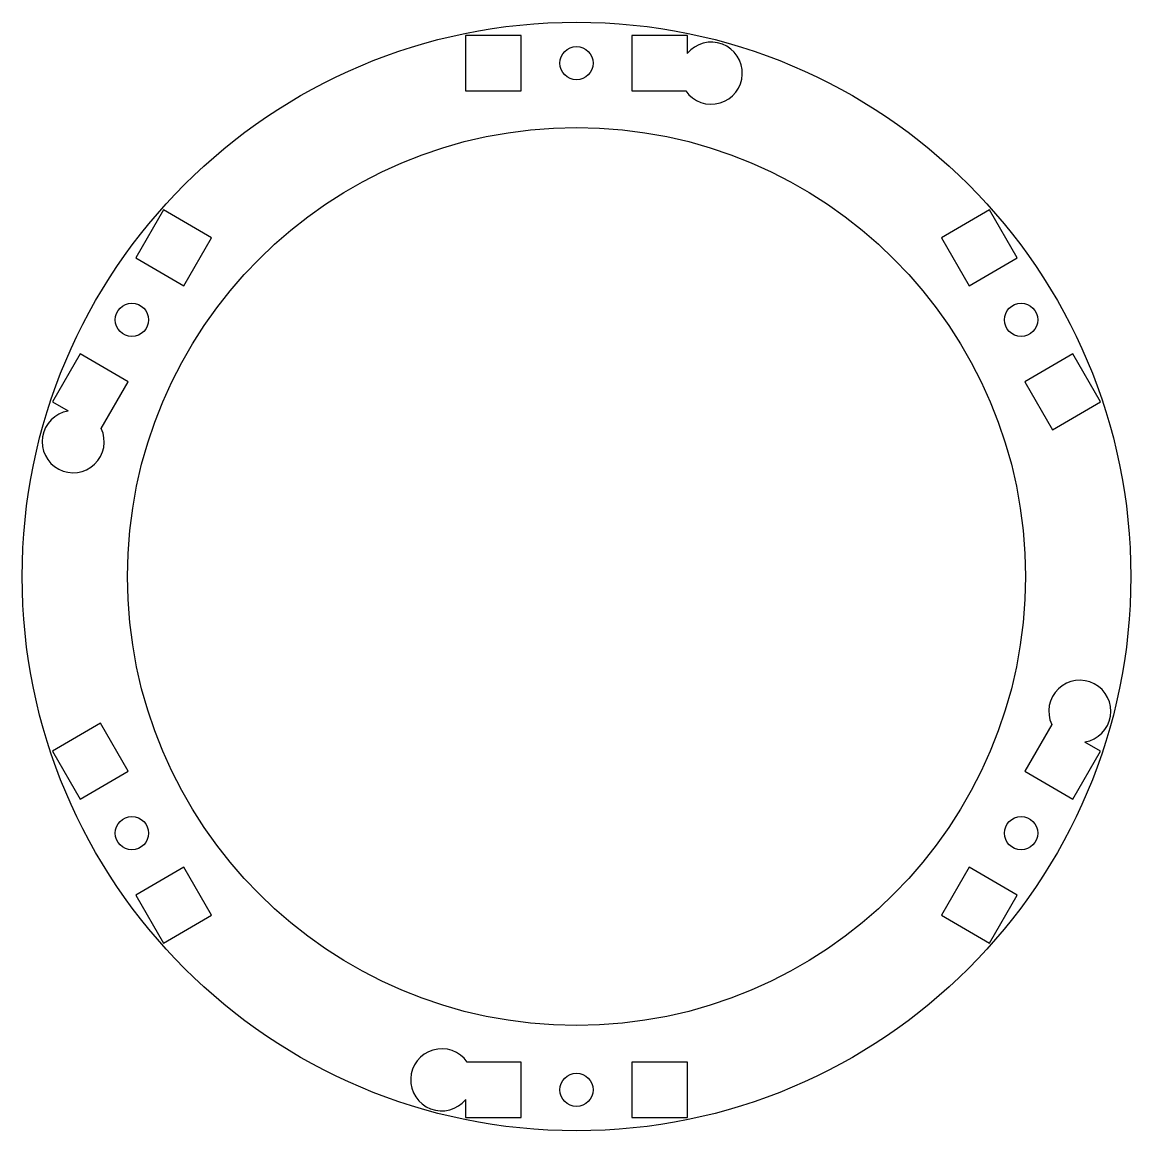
# Model space of a CAD drawing. Header units: millimetres. Extents: x -50 to 50, y -50 to 50.
import ezdxf

# ---------------------------------------------------------------- set-up
doc = ezdxf.new("R2010")
doc.units = ezdxf.units.MM

msp = doc.modelspace()

# ---------------------------------------------------------------- linework, layer by layer
at = {"color": 7, "linetype": 'Continuous', "lineweight": 25}
for p, q in [((-5, 48.8), (-10, 48.8)), ((-10, 48.8), (-10, 43.8)), ((-5, 43.8), (-5, 48.8)), ((5, 48.8), (5, 43.8)), ((10, 48.8), (5, 48.8)), ((10, 47.17), (10, 48.8)), ((-10, 43.8), (-5, 43.8)), ((5, 43.8), (9.87, 43.8)), ((-37.26, 33.06), (-39.76, 28.73)), ((-32.93, 30.56), (-37.26, 33.06)), ((37.26, 33.06), (32.93, 30.56)), ((39.76, 28.73), (37.26, 33.06)), ((-35.43, 26.23), (-32.93, 30.56)), ((32.93, 30.56), (35.43, 26.23)), ((-39.76, 28.73), (-35.43, 26.23)), ((35.43, 26.23), (39.76, 28.73)), ((-44.76, 20.07), (-47.26, 15.74)), ((-40.43, 17.57), (-44.76, 20.07)), ((44.76, 20.07), (40.43, 17.57)), ((47.26, 15.74), (44.76, 20.07)), ((-42.86, 13.36), (-40.43, 17.57)), ((40.43, 17.57), (42.93, 13.24)), ((-47.26, 15.74), (-45.85, 14.93)), ((42.93, 13.24), (47.26, 15.74)), ((-42.93, -13.24), (-47.26, -15.74)), ((-40.43, -17.57), (-42.93, -13.24)), ((42.86, -13.36), (40.43, -17.57)), ((47.26, -15.74), (45.85, -14.93)), ((-47.26, -15.74), (-44.76, -20.07)), ((44.76, -20.07), (47.26, -15.74)), ((-44.76, -20.07), (-40.43, -17.57)), ((40.43, -17.57), (44.76, -20.07)), ((-35.43, -26.23), (-39.76, -28.73)), ((-32.93, -30.56), (-35.43, -26.23)), ((35.43, -26.23), (32.93, -30.56)), ((39.76, -28.73), (35.43, -26.23)), ((-39.76, -28.73), (-37.26, -33.06)), ((37.26, -33.06), (39.76, -28.73)), ((-37.26, -33.06), (-32.93, -30.56)), ((32.93, -30.56), (37.26, -33.06)), ((-5, -43.8), (-9.87, -43.8)), ((-5, -48.8), (-5, -43.8)), ((5, -43.8), (5, -48.8)), ((10, -43.8), (5, -43.8)), ((10, -48.8), (10, -43.8)), ((-10, -47.17), (-10, -48.8)), ((-10, -48.8), (-5, -48.8)), ((5, -48.8), (10, -48.8))]:
    msp.add_line(p, q, dxfattribs=at)
for centre, radius in [((0, 0), 50), ((0, 46.3), 1.5), ((0, 0), 40.5), ((-40.1, 23.15), 1.5), ((40.1, 23.15), 1.5), ((-40.1, -23.15), 1.5), ((40.1, -23.15), 1.5), ((0, -46.3), 1.5)]:
    msp.add_circle(centre, radius, dxfattribs=at)
for centre, start, end in [((12.16, 45.4), 214.8129, 140.6271), ((-45.4, 12.16), 99.3729, 25.1871), ((45.4, -12.16), 279.3729, 205.1871), ((-12.16, -45.4), 34.8129, 320.6271)]:
    msp.add_arc(centre, 2.8, start, end, dxfattribs=at)

doc.saveas('drawing.dxf')
